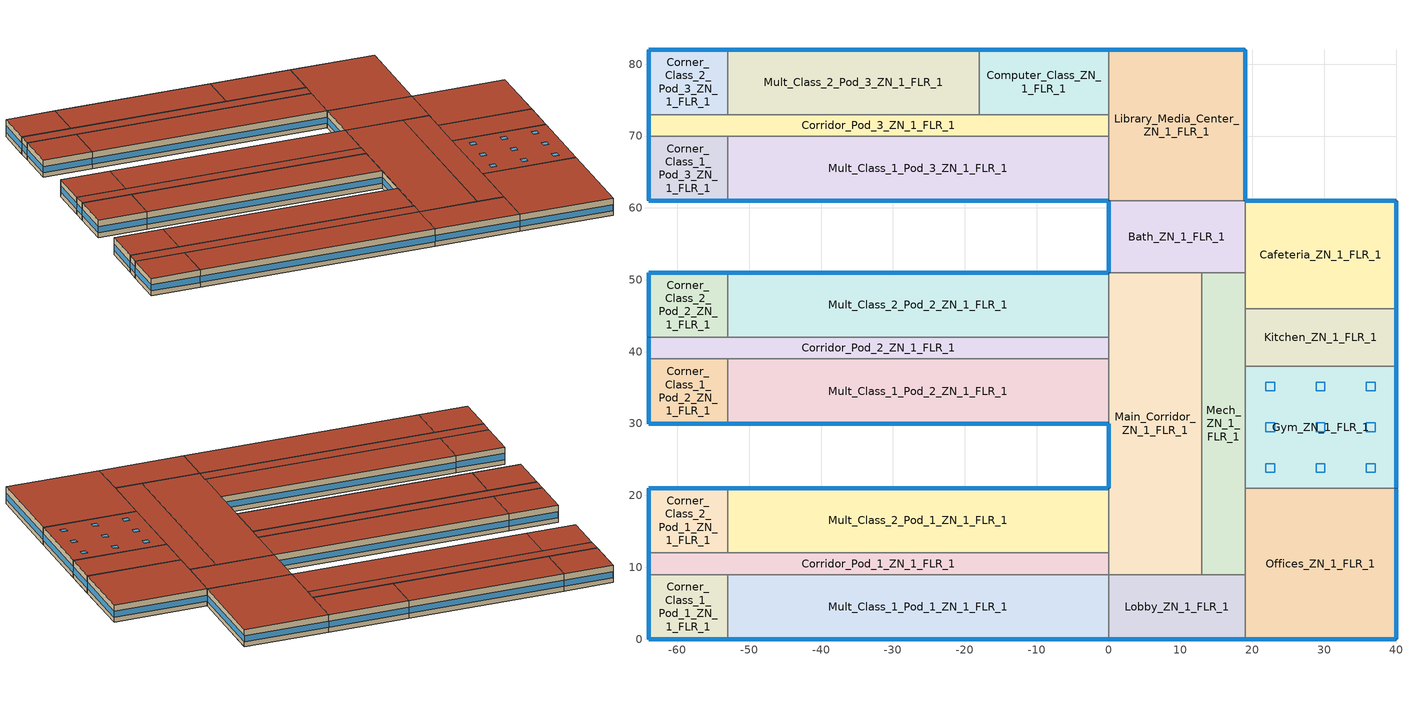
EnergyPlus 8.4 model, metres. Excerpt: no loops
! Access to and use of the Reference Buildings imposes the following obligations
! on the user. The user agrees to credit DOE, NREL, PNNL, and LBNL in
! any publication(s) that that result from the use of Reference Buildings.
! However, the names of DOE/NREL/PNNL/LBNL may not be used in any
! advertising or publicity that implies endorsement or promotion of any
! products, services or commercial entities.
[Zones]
Bath_ZN_1_FLR_1
 floor ground (ext-slab): 0,61 19,61 19,51 0,51 z0
 wall outside (Steel Frame Non-res Ext Wall): 0,61 0,51 z0:4
 wall to Main_Corridor_ZN_1_FLR_1 (int-walls): 0,51 13,51 z0:4
 wall to Mech_ZN_1_FLR_1 (int-walls): 13,51 19,51 z0:4
 wall to Cafeteria_ZN_1_FLR_1 (int-walls): 19,51 19,61 z0:4
 wall to Library_Media_Center_ZN_1_FLR_1 (int-walls): 19,61 0,61 z0:4
 window (Window Non-res Fixed): 0,60.95 0,51.05 z1.1:2.51
 roof outside (IEAD Non-res Roof): 0,51 19,51 19,61 0,61 z4
Cafeteria_ZN_1_FLR_1
 floor ground (ext-slab): 19,61 40,61 40,46 19,46 z0
 wall outside (Steel Frame Non-res Ext Wall): 40,46 40,61 19,61 z0:4
 wall to Kitchen_ZN_1_FLR_1 (int-walls): 19,46 40,46 z0:4
 wall to Mech_ZN_1_FLR_1 (int-walls): 19,51 19,46 z0:4
 window (Window Non-res Fixed): 40,46.05 40,60.95 / 39.95,61 19.05,61 z1.1:2.51
 roof outside (IEAD Non-res Roof): 19,46 40,46 40,61 19,61 z4
Computer_Class_ZN_1_FLR_1
 floor ground (ext-slab): -18,82 0,82 0,73 -18,73 z0
 wall outside (Steel Frame Non-res Ext Wall): 0,82 -18,82 z0:4
 wall to Corridor_Pod_3_ZN_1_FLR_1 (int-walls): -18,73 0,73 z0:4
 wall to Library_Media_Center_ZN_1_FLR_1 (int-walls): 0,73 0,82 z0:4
 wall to Mult_Class_2_Pod_3_ZN_1_FLR_1 (int-walls): -18,82 -18,73 z0:4
 window (Window Non-res Fixed): -0.05,82 -17.95,82 z1.1:2.51
 roof outside (IEAD Non-res Roof): -18,73 0,73 0,82 -18,82 z4
Corner_Class_1_Pod_1_ZN_1_FLR_1
 floor ground (ext-slab): -64,9 -53,9 -53,0 -64,0 z0
 wall outside (Steel Frame Non-res Ext Wall): -64,9 -64,0 -53,0 z0:4
 wall to Mult_Class_1_Pod_1_ZN_1_FLR_1 (int-walls): -53,0 -53,9 z0:4
 wall to Corridor_Pod_1_ZN_1_FLR_1 (int-walls): -53,9 -64,9 z0:4
 window (Window Non-res Fixed): -63.95,0 -53.05,0 z1.1:2.51; -64,8.95 -64,0.05 z1.1:2.52
 roof outside (IEAD Non-res Roof): -64,0 -53,0 -53,9 -64,9 z4
Corner_Class_1_Pod_2_ZN_1_FLR_1
 floor ground (ext-slab): -64,39 -53,39 -53,30 -64,30 z0
 wall outside (Steel Frame Non-res Ext Wall): -64,39 -64,30 -53,30 z0:4
 wall to Mult_Class_1_Pod_2_ZN_1_FLR_1 (int-walls): -53,30 -53,39 z0:4
 wall to Corridor_Pod_2_ZN_1_FLR_1 (int-walls): -53,39 -64,39 z0:4
 window (Window Non-res Fixed): -63.95,30 -53.05,30 z1.1:2.51; -64,38.95 -64,30.05 z1.1:2.52
 roof outside (IEAD Non-res Roof): -64,30 -53,30 -53,39 -64,39 z4
Corner_Class_1_Pod_3_ZN_1_FLR_1
 floor ground (ext-slab): -64,70 -53,70 -53,61 -64,61 z0
 wall outside (Steel Frame Non-res Ext Wall): -64,70 -64,61 -53,61 z0:4
 wall to Mult_Class_1_Pod_3_ZN_1_FLR_1 (int-walls): -53,61 -53,70 z0:4
 wall to Corridor_Pod_3_ZN_1_FLR_1 (int-walls): -53,70 -64,70 z0:4
 window (Window Non-res Fixed): -63.95,61 -53.05,61 z1.1:2.51; -64,69.95 -64,61.05 z1.1:2.52
 roof outside (IEAD Non-res Roof): -64,61 -53,61 -53,70 -64,70 z4
Corner_Class_2_Pod_1_ZN_1_FLR_1
 floor ground (ext-slab): -64,21 -53,21 -53,12 -64,12 z0
 wall outside (Steel Frame Non-res Ext Wall): -53,21 -64,21 -64,12 z0:4
 wall to Corridor_Pod_1_ZN_1_FLR_1 (int-walls): -64,12 -53,12 z0:4
 wall to Mult_Class_2_Pod_1_ZN_1_FLR_1 (int-walls): -53,12 -53,21 z0:4
 window (Window Non-res Fixed): -53.05,21 -63.95,21 z1.1:2.51; -64,20.95 -64,12.05 z1.1:2.52
 roof outside (IEAD Non-res Roof): -64,12 -53,12 -53,21 -64,21 z4
Corner_Class_2_Pod_2_ZN_1_FLR_1
 floor ground (ext-slab): -64,51 -53,51 -53,42 -64,42 z0
 wall outside (Steel Frame Non-res Ext Wall): -53,51 -64,51 -64,42 z0:4
 wall to Corridor_Pod_2_ZN_1_FLR_1 (int-walls): -64,42 -53,42 z0:4
 wall to Mult_Class_2_Pod_2_ZN_1_FLR_1 (int-walls): -53,42 -53,51 z0:4
 window (Window Non-res Fixed): -53.05,51 -63.95,51 z1.1:2.51; -64,50.95 -64,42.05 z1.1:2.52
 roof outside (IEAD Non-res Roof): -64,42 -53,42 -53,51 -64,51 z4
Corner_Class_2_Pod_3_ZN_1_FLR_1
 floor ground (ext-slab): -64,82 -53,82 -53,73 -64,73 z0
 wall outside (Steel Frame Non-res Ext Wall): -53,82 -64,82 -64,73 z0:4
 wall to Corridor_Pod_3_ZN_1_FLR_1 (int-walls): -64,73 -53,73 z0:4
 wall to Mult_Class_2_Pod_3_ZN_1_FLR_1 (int-walls): -53,73 -53,82 z0:4
 window (Window Non-res Fixed): -53.05,82 -63.95,82 z1.1:2.51; -64,81.95 -64,73.05 z1.1:2.52
 roof outside (IEAD Non-res Roof): -64,73 -53,73 -53,82 -64,82 z4
Corridor_Pod_1_ZN_1_FLR_1
 floor ground (ext-slab): -64,12 0,12 0,9 -64,9 z0
 wall outside (Steel Frame Non-res Ext Wall): -64,12 -64,9 z0:4
 wall to Mult_Class_1_Pod_1_ZN_1_FLR_1 (int-walls): -53,9 0,9 z0:4
 wall to Main_Corridor_ZN_1_FLR_1 (int-walls): 0,9 0,12 z0:4
 wall to Mult_Class_2_Pod_1_ZN_1_FLR_1 (int-walls): 0,12 -53,12 z0:4
 window (Window Non-res Fixed): -64,11.95 -64,9.05 z1.1:2.55
 roof outside (IEAD Non-res Roof): -64,9 0,9 0,12 -64,12 z4
Corridor_Pod_2_ZN_1_FLR_1
 floor ground (ext-slab): -64,42 0,42 0,39 -64,39 z0
 wall outside (Steel Frame Non-res Ext Wall): -64,42 -64,39 z0:4
 wall to Mult_Class_1_Pod_2_ZN_1_FLR_1 (int-walls): -53,39 0,39 z0:4
 wall to Main_Corridor_ZN_1_FLR_1 (int-walls): 0,39 0,42 z0:4
 wall to Mult_Class_2_Pod_2_ZN_1_FLR_1 (int-walls): 0,42 -53,42 z0:4
 window (Window Non-res Fixed): -64,41.95 -64,39.05 z1.1:2.55
 roof outside (IEAD Non-res Roof): -64,39 0,39 0,42 -64,42 z4
Corridor_Pod_3_ZN_1_FLR_1
 floor ground (ext-slab): -64,73 0,73 0,70 -64,70 z0
 wall outside (Steel Frame Non-res Ext Wall): -64,73 -64,70 z0:4
 wall to Mult_Class_1_Pod_3_ZN_1_FLR_1 (int-walls): -53,70 0,70 z0:4
 wall to Library_Media_Center_ZN_1_FLR_1 (int-walls): 0,70 0,73 z0:4
 wall to Mult_Class_2_Pod_3_ZN_1_FLR_1 (int-walls): -18,73 -53,73 z0:4
 window (Window Non-res Fixed): -64,72.95 -64,70.05 z1.1:2.55
 roof outside (IEAD Non-res Roof): -64,70 0,70 0,73 -64,73 z4
Gym_ZN_1_FLR_1
 floor ground (ext-slab): 19,38 40,38 40,21 19,21 z0
 wall outside (Steel Frame Non-res Ext Wall): 40,21 40,38 z0:4
 wall to Offices_ZN_1_FLR_1 (int-walls): 19,21 40,21 z0:4
 wall to Kitchen_ZN_1_FLR_1 (int-walls): 40,38 19,38 z0:4
 wall to Mech_ZN_1_FLR_1 (int-walls): 19,38 19,21 z0:4
 window (Window Non-res Fixed): 40,21.05 40,37.95 z1.1:2.51
 roof outside (IEAD Non-res Roof): 19,21 40,21 40,38 19,38 z4
 skylight (Skylight cons 1A2AB): 21.89,23.22 23.11,23.22 23.11,24.44 21.89,24.44 z4; 28.89,23.22 30.11,23.22 30.11,24.44 28.89,24.44 z4; 35.89,23.22 37.11,23.22 37.11,24.44 35.89,24.44 z4; 21.89,28.89 23.11,28.89 23.11,30.11 21.89,30.11 z4; 28.89,28.89 30.11,28.89 30.11,30.11 28.89,30.11 z4; 35.89,28.89 37.11,28.89 37.11,30.11 35.89,30.11 z4; 21.89,34.56 23.11,34.56 23.11,35.78 21.89,35.78 z4; 28.89,34.56 30.11,34.56 30.11,35.78 28.89,35.78 z4; 35.89,34.56 37.11,34.56 37.11,35.78 35.89,35.78 z4
Kitchen_ZN_1_FLR_1
 floor ground (ext-slab): 19,46 40,46 40,38 19,38 z0
 wall outside (Steel Frame Non-res Ext Wall): 40,38 40,46 z0:4
 wall to Mech_ZN_1_FLR_1 (int-walls): 19,46 19,38 z0:4
 window (Window Non-res Fixed): 40,38.05 40,45.95 z1.1:2.52
 roof outside (IEAD Non-res Roof): 19,38 40,38 40,46 19,46 z4
Library_Media_Center_ZN_1_FLR_1
 floor ground (ext-slab): 0,82 19,82 19,61 0,61 z0
 wall outside (Steel Frame Non-res Ext Wall): 19,61 19,82 0,82 z0:4
 wall to Mult_Class_1_Pod_3_ZN_1_FLR_1 (int-walls): 0,70 0,61 z0:4
 window (Window Non-res Fixed): 19,61.05 19,81.95 / 18.95,82 0.05,82 z1.1:2.51
 roof outside (IEAD Non-res Roof): 0,61 19,61 19,82 0,82 z4
Lobby_ZN_1_FLR_1
 floor ground (ext-slab): 0,9 19,9 19,0 0,0 z0
 wall outside (Steel Frame Non-res Ext Wall): 0,0 19,0 z0:4
 wall to Offices_ZN_1_FLR_1 (int-walls): 19,0 19,9 z0:4
 wall to Mech_ZN_1_FLR_1 (int-walls): 19,9 13,9 z0:4
 wall to Main_Corridor_ZN_1_FLR_1 (int-walls): 13,9 0,9 z0:4
 wall to Mult_Class_1_Pod_1_ZN_1_FLR_1 (int-walls): 0,9 0,0 z0:4
 window (Window Non-res Fixed): 0.05,0 18.95,0 z1.1:2.51
 roof outside (IEAD Non-res Roof): 0,0 19,0 19,9 0,9 z4
Main_Corridor_ZN_1_FLR_1
 floor ground (ext-slab): 0,51 13,51 13,9 0,9 z0
 wall outside (Steel Frame Non-res Ext Wall): 0,30 0,21 z0:4
 wall to Mech_ZN_1_FLR_1 (int-walls): 13,9 13,51 z0:4
 wall to Mult_Class_2_Pod_2_ZN_1_FLR_1 (int-walls): 0,51 0,42 z0:4
 wall to Mult_Class_1_Pod_2_ZN_1_FLR_1 (int-walls): 0,39 0,30 z0:4
 wall to Mult_Class_2_Pod_1_ZN_1_FLR_1 (int-walls): 0,21 0,12 z0:4
 window (Window Non-res Fixed): 0,29.95 0,21.05 z1.1:2.52
 roof outside (IEAD Non-res Roof): 0,9 13,9 13,51 0,51 z4
Mech_ZN_1_FLR_1
 floor ground (ext-slab): 13,51 19,51 19,9 13,9 z0
 wall to Offices_ZN_1_FLR_1 (int-walls): 19,9 19,21 z0:4
 roof outside (IEAD Non-res Roof): 13,9 19,9 19,51 13,51 z4
Mult_Class_1_Pod_1_ZN_1_FLR_1
 floor ground (ext-slab): -53,9 0,9 0,0 -53,0 z0
 wall outside (Steel Frame Non-res Ext Wall): -53,0 0,0 z0:4
 window (Window Non-res Fixed): -52.95,0 -0.05,0 z1.1:2.5
 roof outside (IEAD Non-res Roof): -53,0 0,0 0,9 -53,9 z4
Mult_Class_1_Pod_2_ZN_1_FLR_1
 floor ground (ext-slab): -53,39 0,39 0,30 -53,30 z0
 wall outside (Steel Frame Non-res Ext Wall): -53,30 0,30 z0:4
 window (Window Non-res Fixed): -52.95,30 -0.05,30 z1.1:2.5
 roof outside (IEAD Non-res Roof): -53,30 0,30 0,39 -53,39 z4
Mult_Class_1_Pod_3_ZN_1_FLR_1
 floor ground (ext-slab): -53,70 0,70 0,61 -53,61 z0
 wall outside (Steel Frame Non-res Ext Wall): -53,61 0,61 z0:4
 window (Window Non-res Fixed): -52.95,61 -0.05,61 z1.1:2.5
 roof outside (IEAD Non-res Roof): -53,61 0,61 0,70 -53,70 z4
Mult_Class_2_Pod_1_ZN_1_FLR_1
 floor ground (ext-slab): -53,21 0,21 0,12 -53,12 z0
 wall outside (Steel Frame Non-res Ext Wall): 0,21 -53,21 z0:4
 window (Window Non-res Fixed): -0.05,21 -52.95,21 z1.1:2.5
 roof outside (IEAD Non-res Roof): -53,12 0,12 0,21 -53,21 z4
Mult_Class_2_Pod_2_ZN_1_FLR_1
 floor ground (ext-slab): -53,51 0,51 0,42 -53,42 z0
 wall outside (Steel Frame Non-res Ext Wall): 0,51 -53,51 z0:4
 window (Window Non-res Fixed): -0.05,51 -52.95,51 z1.1:2.5
 roof outside (IEAD Non-res Roof): -53,42 0,42 0,51 -53,51 z4
Mult_Class_2_Pod_3_ZN_1_FLR_1
 floor ground (ext-slab): -53,82 -18,82 -18,73 -53,73 z0
 wall outside (Steel Frame Non-res Ext Wall): -18,82 -53,82 z0:4
 window (Window Non-res Fixed): -18.05,82 -52.95,82 z1.1:2.5
 roof outside (IEAD Non-res Roof): -53,73 -18,73 -18,82 -53,82 z4
Offices_ZN_1_FLR_1
 floor ground (ext-slab): 19,21 40,21 40,0 19,0 z0
 wall outside (Steel Frame Non-res Ext Wall): 19,0 40,0 40,21 z0:4
 window (Window Non-res Fixed): 19.05,0 39.95,0 / 40,0.05 40,20.95 z1.1:2.51
 roof outside (IEAD Non-res Roof): 19,0 40,0 40,21 19,21 z4
[Site:Location]
USA FL-MIAMI: Latitude {deg}=25.78; Longitude {deg}=-80.27; Time Zone {hr}=-5; Elevation {m}=2
[SizingPeriod:DesignDay] Day of Month=21; Humidity Condition Type=Wetbulb; Barometric Pressure {Pa}=101301; Rain Indicator=No; Snow Indicator=No; Daylight Saving Time Indicator=No; Solar Model Indicator=ASHRAEClearSky
Name | Month | Day Type | Maximum Dry-Bulb Temperature {C} | Daily Dry-Bulb Temperature Range {deltaC} | Wetbulb or DewPoint at Maximum Dry-Bulb {C} | Wind Speed {m/s} | Wind Direction {deg} | Sky Clearness
MIAMI Ann Htg 99.6% Condns DB | 1 | WinterDesignDay | 8 | 0 | 8 | 4.4 | 340 | 0
MIAMI Ann Clg .4% Condns WB=>MDB | 7 | SummerDesignDay | 30.5 | 6.7 | 26.7 | 4.7 | 140 | 1
[Site:WaterMainsTemperature]
Calculation Method=CORRELATION; Annual Average Outdoor Air Temperature {C}=24.31; Maximum Difference In Monthly Average Outdoor Air Temperatures {deltaC}=8
[Building]
Ref Bldg Primary School New2004_v1.3_5.0: North Axis {deg}=0; Terrain=City; Loads Convergence Tolerance Value=0.04; Temperature Convergence Tolerance Value {deltaC}=0.2; Solar Distribution=FullInteriorAndExterior; Maximum Number of Warmup Days=25; Minimum Number of Warmup Days=6
[Site:GroundTemperature:BuildingSurface]
22.509, 22.645, 22.781, 22.956, 23.052, 23.08, 23.116, 23.108, 23.133, 23.139, 23.077, 22.913
[Construction]
Skylight cons 1A2AB: Skylight Mirastar
Steel Frame Non-res Ext Wall: Wood Siding, Steel Frame NonRes Wall Insulation, 1/2IN Gypsum
IEAD Non-res Roof: Roof Membrane, IEAD NonRes Roof Insulation, Metal Decking
ext-slab: HW CONCRETE, CP02 CARPET PAD
int-walls: 1/2IN Gypsum, 1/2IN Gypsum
Window Non-res Fixed: NonRes Fixed Assembly Window
InteriorFurnishings: Std Wood 6inch
[WindowMaterial:Glazing]
Skylight Mirastar: Optical Data Type=SpectralAverage; Thickness {m}=0.004; Solar Transmittance at Normal Incidence=0.05; Front Side Solar Reflectance at Normal Incidence=0.586; Back Side Solar Reflectance at Normal Incidence=0.448; Visible Transmittance at Normal Incidence=0.029; Front Side Visible Reflectance at Normal Incidence=0.611; Back Side Visible Reflectance at Normal Incidence=0.555; Infrared Transmittance at Normal Incidence=0; Front Side Infrared Hemispherical Emissivity=0.224; Back Side Infrared Hemispherical Emissivity=0.84; Conductivity {W/m-K}=1; Dirt Correction Factor for Solar and Visible Transmittance=1; Solar Diffusing=No
[Material] Thermal Absorptance=0.9
Name | Roughness | Thickness {m} | Conductivity {W/m-K} | Density {kg/m3} | Specific Heat {J/kg-K} | Solar Absorptance | Visible Absorptance
Steel Frame NonRes Wall Insulation | MediumRough | 0.0539159 | 0.049 | 265 | 836.8 | 0.7 | 0.7
IEAD NonRes Roof Insulation | MediumRough | 0.124663 | 0.049 | 265 | 836.8 | 0.7 | 0.7
Std Wood 6inch | MediumSmooth | 0.15 | 0.12 | 540 | 1210 | 0.7 | 0.7
Wood Siding | MediumSmooth | 0.01 | 0.11 | 544.62 | 1210 | 0.78 | 0.78
1/2IN Gypsum | Smooth | 0.0127 | 0.16 | 784.9 | 830 | 0.92 | 0.92
HW CONCRETE | Rough | 0.1016 | 1.311 | 2240 | 836.8 | 0.7 | 0.7
Roof Membrane | VeryRough | 0.0095 | 0.16 | 1121.29 | 1460 | 0.7 | 0.7
Metal Decking | MediumSmooth | 0.0015 | 45.006 | 7680 | 418.4 | 0.7 | 0.3
[WindowMaterial:SimpleGlazingSystem]
NonRes Fixed Assembly Window: U-Factor {W/m2-K}=6.92716; Solar Heat Gain Coefficient=0.25
[Material:NoMass]
CP02 CARPET PAD: Roughness=VeryRough; Thermal Resistance {m2-K/W}=0.2165; Thermal Absorptance=0.9; Solar Absorptance=0.7; Visible Absorptance=0.8
[Zone] Type=1; Multiplier=1; Floor Area {m2}=autocalculate; Part of Total Floor Area=Yes
Bath_ZN_1_FLR_1; Cafeteria_ZN_1_FLR_1; Computer_Class_ZN_1_FLR_1; Corner_Class_1_Pod_1_ZN_1_FLR_1; Corner_Class_1_Pod_2_ZN_1_FLR_1; Corner_Class_1_Pod_3_ZN_1_FLR_1; Corner_Class_2_Pod_1_ZN_1_FLR_1; Corner_Class_2_Pod_2_ZN_1_FLR_1; Corner_Class_2_Pod_3_ZN_1_FLR_1; Corridor_Pod_1_ZN_1_FLR_1; Corridor_Pod_2_ZN_1_FLR_1; Corridor_Pod_3_ZN_1_FLR_1; Gym_ZN_1_FLR_1; Kitchen_ZN_1_FLR_1; Library_Media_Center_ZN_1_FLR_1; Lobby_ZN_1_FLR_1; Main_Corridor_ZN_1_FLR_1; Mech_ZN_1_FLR_1; Mult_Class_1_Pod_1_ZN_1_FLR_1; Mult_Class_1_Pod_2_ZN_1_FLR_1; Mult_Class_1_Pod_3_ZN_1_FLR_1; Mult_Class_2_Pod_1_ZN_1_FLR_1; Mult_Class_2_Pod_2_ZN_1_FLR_1; Mult_Class_2_Pod_3_ZN_1_FLR_1; Offices_ZN_1_FLR_1
[People] Fraction Radiant=0.3; Sensible Heat Fraction=AUTOCALCULATE; Activity Level Schedule=ACTIVITY_SCH; Enable ASHRAE 55 Comfort Warnings=No; Mean Radiant Temperature Calculation Type=ZoneAveraged; Work Efficiency Schedule=WORK_EFF_SCH; Clothing Insulation Calculation Method=ClothingInsulationSchedule; Clothing Insulation Schedule=CLOTHING_SCH; Air Velocity Schedule=AIR_VELO_SCH; Thermal Comfort Model 1 Type=FANGER
Name | Zone or ZoneList | Number of People Schedule | Number of People Calculation Method | Zone Floor Area per Person {m2/person} | Number of People
Bath_ZN_1_FLR_1 People | Bath_ZN_1_FLR_1 | BLDG_OCC_SCH | Area/Person | 10
Cafeteria_ZN_1_FLR_1 People | Cafeteria_ZN_1_FLR_1 | BLDG_OCC_SCH_Cafeteria | Area/Person | 1.39
Computer_Class_ZN_1_FLR_1 People | Computer_Class_ZN_1_FLR_1 | BLDG_OCC_SCH | Area/Person | 3.33
Corner_Class_1_Pod_1_ZN_1_FLR_1 People | Corner_Class_1_Pod_1_ZN_1_FLR_1 | BLDG_OCC_SCH | Area/Person | 4
Corner_Class_1_Pod_2_ZN_1_FLR_1 People | Corner_Class_1_Pod_2_ZN_1_FLR_1 | BLDG_OCC_SCH | Area/Person | 4
Corner_Class_1_Pod_3_ZN_1_FLR_1 People | Corner_Class_1_Pod_3_ZN_1_FLR_1 | BLDG_OCC_SCH | Area/Person | 4
Corner_Class_2_Pod_1_ZN_1_FLR_1 People | Corner_Class_2_Pod_1_ZN_1_FLR_1 | BLDG_OCC_SCH | Area/Person | 4
Corner_Class_2_Pod_2_ZN_1_FLR_1 People | Corner_Class_2_Pod_2_ZN_1_FLR_1 | BLDG_OCC_SCH | Area/Person | 4
Corner_Class_2_Pod_3_ZN_1_FLR_1 People | Corner_Class_2_Pod_3_ZN_1_FLR_1 | BLDG_OCC_SCH | Area/Person | 4
Corridor_Pod_1_ZN_1_FLR_1 People | Corridor_Pod_1_ZN_1_FLR_1 | BLDG_OCC_SCH | Area/Person | 10
Corridor_Pod_2_ZN_1_FLR_1 People | Corridor_Pod_2_ZN_1_FLR_1 | BLDG_OCC_SCH | Area/Person | 10
Corridor_Pod_3_ZN_1_FLR_1 People | Corridor_Pod_3_ZN_1_FLR_1 | BLDG_OCC_SCH | Area/Person | 10
Gym_ZN_1_FLR_1 People | Gym_ZN_1_FLR_1 | BLDG_OCC_SCH_Gym | Area/Person | 3.33
Kitchen_ZN_1_FLR_1 People | Kitchen_ZN_1_FLR_1 | BLDG_OCC_SCH | People |  | 25.2
Library_Media_Center_ZN_1_FLR_1 People | Library_Media_Center_ZN_1_FLR_1 | BLDG_OCC_SCH | Area/Person | 4.35
Main_Corridor_ZN_1_FLR_1 People | Main_Corridor_ZN_1_FLR_1 | BLDG_OCC_SCH | Area/Person | 10
Mult_Class_1_Pod_1_ZN_1_FLR_1 People | Mult_Class_1_Pod_1_ZN_1_FLR_1 | BLDG_OCC_SCH | Area/Person | 4
Mult_Class_1_Pod_2_ZN_1_FLR_1 People | Mult_Class_1_Pod_2_ZN_1_FLR_1 | BLDG_OCC_SCH | Area/Person | 4
Mult_Class_1_Pod_3_ZN_1_FLR_1 People | Mult_Class_1_Pod_3_ZN_1_FLR_1 | BLDG_OCC_SCH | Area/Person | 4
Mult_Class_2_Pod_1_ZN_1_FLR_1 People | Mult_Class_2_Pod_1_ZN_1_FLR_1 | BLDG_OCC_SCH | Area/Person | 4
Mult_Class_2_Pod_2_ZN_1_FLR_1 People | Mult_Class_2_Pod_2_ZN_1_FLR_1 | BLDG_OCC_SCH | Area/Person | 4
Mult_Class_2_Pod_3_ZN_1_FLR_1 People | Mult_Class_2_Pod_3_ZN_1_FLR_1 | BLDG_OCC_SCH | Area/Person | 4
Offices_ZN_1_FLR_1 People | Offices_ZN_1_FLR_1 | BLDG_OCC_SCH_Offices | Area/Person | 20
[Lights] Schedule=BLDG_LIGHT_SCH; Design Level Calculation Method=Watts/Area; Return Air Fraction=0; Fraction Radiant=0.37; Fraction Visible=0.2; Fraction Replaceable=1; Return Air Fraction Calculated from Plenum Temperature=No
Name | Zone or ZoneList | Watts per Zone Floor Area {W/m2}
Bath_ZN_1_FLR_1_Lights | Bath_ZN_1_FLR_1 | 9.68
Cafeteria_ZN_1_FLR_1_Lights | Cafeteria_ZN_1_FLR_1 | 15.06
Computer_Class_ZN_1_FLR_1_Lights | Computer_Class_ZN_1_FLR_1 | 15.06
Corner_Class_1_Pod_1_ZN_1_FLR_1_Lights | Corner_Class_1_Pod_1_ZN_1_FLR_1 | 15.06
Corner_Class_1_Pod_2_ZN_1_FLR_1_Lights | Corner_Class_1_Pod_2_ZN_1_FLR_1 | 15.06
Corner_Class_1_Pod_3_ZN_1_FLR_1_Lights | Corner_Class_1_Pod_3_ZN_1_FLR_1 | 15.06
Corner_Class_2_Pod_1_ZN_1_FLR_1_Lights | Corner_Class_2_Pod_1_ZN_1_FLR_1 | 15.06
Corner_Class_2_Pod_2_ZN_1_FLR_1_Lights | Corner_Class_2_Pod_2_ZN_1_FLR_1 | 15.06
Corner_Class_2_Pod_3_ZN_1_FLR_1_Lights | Corner_Class_2_Pod_3_ZN_1_FLR_1 | 15.06
Corridor_Pod_1_ZN_1_FLR_1_Lights | Corridor_Pod_1_ZN_1_FLR_1 | 5.38
Corridor_Pod_2_ZN_1_FLR_1_Lights | Corridor_Pod_2_ZN_1_FLR_1 | 5.38
Corridor_Pod_3_ZN_1_FLR_1_Lights | Corridor_Pod_3_ZN_1_FLR_1 | 5.38
Gym_ZN_1_FLR_1_Lights | Gym_ZN_1_FLR_1 | 15.06
Kitchen_ZN_1_FLR_1_Lights | Kitchen_ZN_1_FLR_1 | 12.91
Library_Media_Center_ZN_1_FLR_1_Lights | Library_Media_Center_ZN_1_FLR_1 | 13.99
Lobby_ZN_1_FLR_1_Lights | Lobby_ZN_1_FLR_1 | 13.99
Main_Corridor_ZN_1_FLR_1_Lights | Main_Corridor_ZN_1_FLR_1 | 5.38
Mech_ZN_1_FLR_1_Lights | Mech_ZN_1_FLR_1 | 16.14
Mult_Class_1_Pod_1_ZN_1_FLR_1_Lights | Mult_Class_1_Pod_1_ZN_1_FLR_1 | 15.06
Mult_Class_1_Pod_2_ZN_1_FLR_1_Lights | Mult_Class_1_Pod_2_ZN_1_FLR_1 | 15.06
Mult_Class_1_Pod_3_ZN_1_FLR_1_Lights | Mult_Class_1_Pod_3_ZN_1_FLR_1 | 15.06
Mult_Class_2_Pod_1_ZN_1_FLR_1_Lights | Mult_Class_2_Pod_1_ZN_1_FLR_1 | 15.06
Mult_Class_2_Pod_2_ZN_1_FLR_1_Lights | Mult_Class_2_Pod_2_ZN_1_FLR_1 | 15.06
Mult_Class_2_Pod_3_ZN_1_FLR_1_Lights | Mult_Class_2_Pod_3_ZN_1_FLR_1 | 15.06
Offices_ZN_1_FLR_1_Lights | Offices_ZN_1_FLR_1 | 11.84
[ElectricEquipment]
Name | Zone or ZoneList | Schedule | Design Level Calculation Method | Watts per Zone Floor Area {W/m2} | Fraction Latent | Fraction Radiant | Fraction Lost | Design Level {W}
Bath_ZN_1_FLR_1_PlugMisc_Equip | Bath_ZN_1_FLR_1 | BLDG_EQUIP_SCH | Watts/Area | 4 | 0 | 0.5 | 0
Cafeteria_ZN_1_FLR_1_PlugMisc_Equip | Cafeteria_ZN_1_FLR_1 | KITCHEN_ELEC_EQUIP_SCH | Watts/Area | 25.39 | 0 | 0.5 | 0
Computer_Class_ZN_1_FLR_1_PlugMisc_Equip | Computer_Class_ZN_1_FLR_1 | BLDG_EQUIP_SCH | Watts/Area | 20 | 0 | 0.5 | 0
Corner_Class_1_Pod_1_ZN_1_FLR_1_PlugMisc_Equip | Corner_Class_1_Pod_1_ZN_1_FLR_1 | BLDG_EQUIP_SCH | Watts/Area | 15 | 0 | 0.5 | 0
Corner_Class_1_Pod_2_ZN_1_FLR_1_PlugMisc_Equip | Corner_Class_1_Pod_2_ZN_1_FLR_1 | BLDG_EQUIP_SCH | Watts/Area | 15 | 0 | 0.5 | 0
Corner_Class_1_Pod_3_ZN_1_FLR_1_PlugMisc_Equip | Corner_Class_1_Pod_3_ZN_1_FLR_1 | BLDG_EQUIP_SCH | Watts/Area | 15 | 0 | 0.5 | 0
Corner_Class_2_Pod_1_ZN_1_FLR_1_PlugMisc_Equip | Corner_Class_2_Pod_1_ZN_1_FLR_1 | BLDG_EQUIP_SCH | Watts/Area | 15 | 0 | 0.5 | 0
Corner_Class_2_Pod_2_ZN_1_FLR_1_PlugMisc_Equip | Corner_Class_2_Pod_2_ZN_1_FLR_1 | BLDG_EQUIP_SCH | Watts/Area | 15 | 0 | 0.5 | 0
Corner_Class_2_Pod_3_ZN_1_FLR_1_PlugMisc_Equip | Corner_Class_2_Pod_3_ZN_1_FLR_1 | BLDG_EQUIP_SCH | Watts/Area | 15 | 0 | 0.5 | 0
Corridor_Pod_1_ZN_1_FLR_1_PlugMisc_Equip | Corridor_Pod_1_ZN_1_FLR_1 | BLDG_EQUIP_SCH | Watts/Area | 4 | 0 | 0.5 | 0
Corridor_Pod_2_ZN_1_FLR_1_PlugMisc_Equip | Corridor_Pod_2_ZN_1_FLR_1 | BLDG_EQUIP_SCH | Watts/Area | 4 | 0 | 0.5 | 0
Corridor_Pod_3_ZN_1_FLR_1_PlugMisc_Equip | Corridor_Pod_3_ZN_1_FLR_1 | BLDG_EQUIP_SCH | Watts/Area | 4 | 0 | 0.5 | 0
Gym_ZN_1_FLR_1_PlugMisc_Equip | Gym_ZN_1_FLR_1 | BLDG_EQUIP_SCH | Watts/Area | 5 | 0 | 0.5 | 0
Kitchen_ZN_1_FLR_1_ExhFan_Equip | Kitchen_ZN_1_FLR_1 | Kitchen_Exhaust_SCH | EquipmentLevel |  | 0 | 0 | 1 | 576
Kitchen_ZN_1_FLR_1_MiscElec_Equip | Kitchen_ZN_1_FLR_1 | KITCHEN_ELEC_EQUIP_SCH | EquipmentLevel |  | 0.25 | 0.3 | 0.2 | 31996
Library_Media_Center_ZN_1_FLR_1_PlugMisc_Equip | Library_Media_Center_ZN_1_FLR_1 | BLDG_EQUIP_SCH | Watts/Area | 15 | 0 | 0.5 | 0
Lobby_ZN_1_FLR_1_PlugMisc_Equip | Lobby_ZN_1_FLR_1 | BLDG_EQUIP_SCH | Watts/Area | 4 | 0 | 0.5 | 0
Main_Corridor_ZN_1_FLR_1_PlugMisc_Equip | Main_Corridor_ZN_1_FLR_1 | BLDG_EQUIP_SCH | Watts/Area | 4 | 0 | 0.5 | 0
Mech_ZN_1_FLR_1_PlugMisc_Equip | Mech_ZN_1_FLR_1 | BLDG_EQUIP_SCH | Watts/Area | 4 | 0 | 0.5 | 0
Mult_Class_1_Pod_1_ZN_1_FLR_1_PlugMisc_Equip | Mult_Class_1_Pod_1_ZN_1_FLR_1 | BLDG_EQUIP_SCH | Watts/Area | 15 | 0 | 0.5 | 0
Mult_Class_1_Pod_2_ZN_1_FLR_1_PlugMisc_Equip | Mult_Class_1_Pod_2_ZN_1_FLR_1 | BLDG_EQUIP_SCH | Watts/Area | 15 | 0 | 0.5 | 0
Mult_Class_1_Pod_3_ZN_1_FLR_1_PlugMisc_Equip | Mult_Class_1_Pod_3_ZN_1_FLR_1 | BLDG_EQUIP_SCH | Watts/Area | 15 | 0 | 0.5 | 0
Mult_Class_2_Pod_1_ZN_1_FLR_1_PlugMisc_Equip | Mult_Class_2_Pod_1_ZN_1_FLR_1 | BLDG_EQUIP_SCH | Watts/Area | 15 | 0 | 0.5 | 0
Mult_Class_2_Pod_2_ZN_1_FLR_1_PlugMisc_Equip | Mult_Class_2_Pod_2_ZN_1_FLR_1 | BLDG_EQUIP_SCH | Watts/Area | 15 | 0 | 0.5 | 0
Mult_Class_2_Pod_3_ZN_1_FLR_1_PlugMisc_Equip | Mult_Class_2_Pod_3_ZN_1_FLR_1 | BLDG_EQUIP_SCH | Watts/Area | 15 | 0 | 0.5 | 0
Offices_ZN_1_FLR_1_PlugMisc_Equip | Offices_ZN_1_FLR_1 | BLDG_EQUIP_SCH | Watts/Area | 10.8 | 0 | 0.5 | 0
[GasEquipment]
Kitchen_ZN_1_FLR_1_MiscGas_Equip: Zone or ZoneList=Kitchen_ZN_1_FLR_1; Schedule=KITCHEN_GAS_EQUIP_SCH; Design Level Calculation Method=EquipmentLevel; Design Level {W}=160284; Fraction Latent=0.1; Fraction Radiant=0.2; Fraction Lost=0.7
[Exterior:Lights]
Exterior Facade Lighting: Schedule=ALWAYS_ON; Design Level {W}=8575; Control Option=AstronomicalClock
[ZoneInfiltration:DesignFlowRate] Schedule=INFIL_SCH; Design Flow Rate Calculation Method=Flow/ExteriorWallArea; Flow per Exterior Surface Area {m3/s-m2}=0.000302; Constant Term Coefficient=1; Temperature Term Coefficient=0; Velocity Term Coefficient=0; Velocity Squared Term Coefficient=0
Name | Zone or ZoneList
Bath_ZN_1_FLR_1_Infiltration | Bath_ZN_1_FLR_1
Cafeteria_ZN_1_FLR_1_Infiltration | Cafeteria_ZN_1_FLR_1
Computer_Class_ZN_1_FLR_1_Infiltration | Computer_Class_ZN_1_FLR_1
Corner_Class_1_Pod_1_ZN_1_FLR_1_Infiltration | Corner_Class_1_Pod_1_ZN_1_FLR_1
Corner_Class_1_Pod_2_ZN_1_FLR_1_Infiltration | Corner_Class_1_Pod_2_ZN_1_FLR_1
Corner_Class_1_Pod_3_ZN_1_FLR_1_Infiltration | Corner_Class_1_Pod_3_ZN_1_FLR_1
Corner_Class_2_Pod_1_ZN_1_FLR_1_Infiltration | Corner_Class_2_Pod_1_ZN_1_FLR_1
Corner_Class_2_Pod_2_ZN_1_FLR_1_Infiltration | Corner_Class_2_Pod_2_ZN_1_FLR_1
Corner_Class_2_Pod_3_ZN_1_FLR_1_Infiltration | Corner_Class_2_Pod_3_ZN_1_FLR_1
Corridor_Pod_1_ZN_1_FLR_1_Infiltration | Corridor_Pod_1_ZN_1_FLR_1
Corridor_Pod_2_ZN_1_FLR_1_Infiltration | Corridor_Pod_2_ZN_1_FLR_1
Corridor_Pod_3_ZN_1_FLR_1_Infiltration | Corridor_Pod_3_ZN_1_FLR_1
Gym_ZN_1_FLR_1_Infiltration | Gym_ZN_1_FLR_1
Kitchen_ZN_1_FLR_1_Infiltration | Kitchen_ZN_1_FLR_1
Library_Media_Center_ZN_1_FLR_1_Infiltration | Library_Media_Center_ZN_1_FLR_1
Lobby_ZN_1_FLR_1_Infiltration | Lobby_ZN_1_FLR_1
Main_Corridor_ZN_1_FLR_1_Infiltration | Main_Corridor_ZN_1_FLR_1
Mult_Class_1_Pod_1_ZN_1_FLR_1_Infiltration | Mult_Class_1_Pod_1_ZN_1_FLR_1
Mult_Class_1_Pod_2_ZN_1_FLR_1_Infiltration | Mult_Class_1_Pod_2_ZN_1_FLR_1
Mult_Class_1_Pod_3_ZN_1_FLR_1_Infiltration | Mult_Class_1_Pod_3_ZN_1_FLR_1
Mult_Class_2_Pod_1_ZN_1_FLR_1_Infiltration | Mult_Class_2_Pod_1_ZN_1_FLR_1
Mult_Class_2_Pod_2_ZN_1_FLR_1_Infiltration | Mult_Class_2_Pod_2_ZN_1_FLR_1
Mult_Class_2_Pod_3_ZN_1_FLR_1_Infiltration | Mult_Class_2_Pod_3_ZN_1_FLR_1
Offices_ZN_1_FLR_1_Infiltration | Offices_ZN_1_FLR_1
[InternalMass] Construction=InteriorFurnishings
Name | Zone | Surface Area {m2}
Bath_ZN_1_FLR_1 Internal Mass | Bath_ZN_1_FLR_1 | 380
Cafeteria_ZN_1_FLR_1 Internal Mass | Cafeteria_ZN_1_FLR_1 | 630
Computer_Class_ZN_1_FLR_1 Internal Mass | Computer_Class_ZN_1_FLR_1 | 324
Corner_Class_1_Pod_1_ZN_1_FLR_1 Internal Mass | Corner_Class_1_Pod_1_ZN_1_FLR_1 | 198
Corner_Class_1_Pod_2_ZN_1_FLR_1 Internal Mass | Corner_Class_1_Pod_2_ZN_1_FLR_1 | 198
Corner_Class_1_Pod_3_ZN_1_FLR_1 Internal Mass | Corner_Class_1_Pod_3_ZN_1_FLR_1 | 198
Corner_Class_2_Pod_1_ZN_1_FLR_1 Internal Mass | Corner_Class_2_Pod_1_ZN_1_FLR_1 | 198
Corner_Class_2_Pod_2_ZN_1_FLR_1 Internal Mass | Corner_Class_2_Pod_2_ZN_1_FLR_1 | 198
Corner_Class_2_Pod_3_ZN_1_FLR_1 Internal Mass | Corner_Class_2_Pod_3_ZN_1_FLR_1 | 198
Corridor_Pod_1_ZN_1_FLR_1 Internal Mass | Corridor_Pod_1_ZN_1_FLR_1 | 384
Corridor_Pod_2_ZN_1_FLR_1 Internal Mass | Corridor_Pod_2_ZN_1_FLR_1 | 384
Corridor_Pod_3_ZN_1_FLR_1 Internal Mass | Corridor_Pod_3_ZN_1_FLR_1 | 384
Gym_ZN_1_FLR_1 Internal Mass | Gym_ZN_1_FLR_1 | 714
Kitchen_ZN_1_FLR_1 Internal Mass | Kitchen_ZN_1_FLR_1 | 336
Library_Media_Center_ZN_1_FLR_1 Internal Mass | Library_Media_Center_ZN_1_FLR_1 | 798
Lobby_ZN_1_FLR_1 Internal Mass | Lobby_ZN_1_FLR_1 | 342
Main_Corridor_ZN_1_FLR_1 Internal Mass | Main_Corridor_ZN_1_FLR_1 | 1092
Mech_ZN_1_FLR_1 Internal Mass | Mech_ZN_1_FLR_1 | 504
Mult_Class_1_Pod_1_ZN_1_FLR_1 Internal Mass | Mult_Class_1_Pod_1_ZN_1_FLR_1 | 954
Mult_Class_1_Pod_2_ZN_1_FLR_1 Internal Mass | Mult_Class_1_Pod_2_ZN_1_FLR_1 | 954
Mult_Class_1_Pod_3_ZN_1_FLR_1 Internal Mass | Mult_Class_1_Pod_3_ZN_1_FLR_1 | 954
Mult_Class_2_Pod_1_ZN_1_FLR_1 Internal Mass | Mult_Class_2_Pod_1_ZN_1_FLR_1 | 954
Mult_Class_2_Pod_2_ZN_1_FLR_1 Internal Mass | Mult_Class_2_Pod_2_ZN_1_FLR_1 | 954
Mult_Class_2_Pod_3_ZN_1_FLR_1 Internal Mass | Mult_Class_2_Pod_3_ZN_1_FLR_1 | 630
Offices_ZN_1_FLR_1 Internal Mass | Offices_ZN_1_FLR_1 | 882
[ZoneMixing]
Kitchen_ZN_1_FLR_1 Exhaust Fanmixing_0: Zone=Kitchen_ZN_1_FLR_1; Schedule=HVACOperationSchd; Design Flow Rate Calculation Method=Flow/Zone; Design Flow Rate {m3/s}=1.3554; Source Zone=Cafeteria_ZN_1_FLR_1; Delta Temperature {deltaC}=0
[AvailabilityManager:NightCycle] Applicability Schedule=ALWAYS_ON; Fan Schedule=HVACOperationSchd; Control Type=CycleOnAny; Thermostat Tolerance {deltaC}=1; Cycling Run Time {s}=1800
PSZ-AC_1:6 Availability Manager; PSZ-AC_2:5 Availability Manager; PSZ-AC_2:7 Availability Manager; VAV_OTHER Availability Manager; VAV_POD_1 Availability Manager; VAV_POD_2 Availability Manager; VAV_POD_3 Availability Manager
[UtilityCost:Tariff]
Name | Output Meter | Conversion Factor Choice | Monthly Charge or Variable | Group
FPL_GSLD-1_GeneralServiceLargeDemand | Electricity:Facility | kWh | 38.12 | Comm Elect
FPL_GSD-1_GeneralServiceDemand | Electricity:Facility | kWh | 32.54 | Comm Elect
FPL_GS-1_nonDemand | Electricity:Facility | kWh | 8.37 | Comm Elect
FL_EIAMonthlyRateGas | Gas:Facility | MCF | 0 | Comm Gas
[UtilityCost:Charge:Simple] Season=Annual
Name | Tariff | Source Variable | Category Variable | Cost per Unit Value or Variable
Non-fuelEnergyCharge | FPL_GSLD-1_GeneralServiceLargeDemand | totalEnergy | EnergyCharges | 0.0108
fuelEnergyCharge | FPL_GSLD-1_GeneralServiceLargeDemand | totalEnergy | EnergyCharges | 0.04
ConservationEnergyCharge | FPL_GSLD-1_GeneralServiceLargeDemand | totalEnergy | EnergyCharges | 0.0012
EnvironmentalEnergyCharge | FPL_GSLD-1_GeneralServiceLargeDemand | totalEnergy | EnergyCharges | 0.0002
TaxofEightPercent | FPL_GSLD-1_GeneralServiceLargeDemand | SubTotal | Taxes | 0.08
Non-fuelEnergyCharge | FPL_GSD-1_GeneralServiceDemand | totalEnergy | EnergyCharges | 0.0137
fuelEnergyCharge | FPL_GSD-1_GeneralServiceDemand | totalEnergy | EnergyCharges | 0.0401
ConservationEnergyCharge | FPL_GSD-1_GeneralServiceDemand | totalEnergy | EnergyCharges | 0.0013
EnvironmentalEnergyCharge | FPL_GSD-1_GeneralServiceDemand | totalEnergy | EnergyCharges | 0.0002
TaxofEightPercent | FPL_GSD-1_GeneralServiceDemand | SubTotal | Taxes | 0.08
Non-fuelEnergyCharge | FPL_GS-1_nonDemand | totalEnergy | EnergyCharges | 0.0386
fuelEnergyCharge | FPL_GS-1_nonDemand | totalEnergy | EnergyCharges | 0.0409
Conservation | FPL_GS-1_nonDemand | totalEnergy | EnergyCharges | 0.0014
Capacity | FPL_GS-1_nonDemand | totalEnergy | EnergyCharges | 0.0063
Capacity | FPL_GS-1_nonDemand | totalEnergy | EnergyCharges | 0.0002
TaxofEightPercent | FPL_GS-1_nonDemand | SubTotal | Taxes | 0.08
MonthlyRateGasCharge | FL_EIAMonthlyRateGas | totalEnergy | EnergyCharges | FL_MonthlyGasRates
TaxofEightPercent | FL_EIAMonthlyRateGas | SubTotal | Taxes | 0.08
[UtilityCost:Charge:Block] Source Variable=totalDemand; Season=Annual; Category Variable=DemandCharges
Name | Tariff | Block Size 1 Value or Variable | Block 1 Cost per Unit Value or Variable | Block Size 2 Value or Variable | Block 2 Cost per Unit Value or Variable
AnnualDemandBaseCharge | FPL_GSLD-1_GeneralServiceLargeDemand | remaining | 5.81
AnnualDemandCapacityCharge | FPL_GSLD-1_GeneralServiceLargeDemand | remaining | 2.53
AnnualDemandBaseCharge | FPL_GSD-1_GeneralServiceDemand | 10 | 0 | remaining | 5.81
AnnualDemandCapacityCharge | FPL_GSD-1_GeneralServiceDemand | 10 | 0 | remaining | 2.51
[UtilityCost:Qualify] Variable=TotalDemand; Season=Annual; Threshold Test=Count
Name | Tariff | Qualify Type | Threshold Value or Variable | Number of Months
MaxDemand3000kw | FPL_GSLD-1_GeneralServiceLargeDemand | Maximum | 3000 | 1
MinDemand500kw | FPL_GSLD-1_GeneralServiceLargeDemand | Minimum | 500 | 12
MaxDemand500kw | FPL_GSD-1_GeneralServiceDemand | Maximum | 500 | 1
MinDemand20kw | FPL_GSD-1_GeneralServiceDemand | Minimum | 20 | 12
MaxDemand20kw | FPL_GS-1_nonDemand | Maximum | 20 | 1
[UtilityCost:Variable]
FL_MonthlyGasRates: Tariff=FL_EIAMonthlyRateGas; Variable Type=Currency; January Value=11.16; February Value=11.29; March Value=11.27; April Value=11.16; May Value=11.32; June Value=11.63; July Value=11.78; August Value=11.31; September Value=11.34; October Value=11.12; November Value=10.36; December Value=10.74
[ExternalInterface:Schedule] Initial Value=24
Bath_ZN_1_FLR_1_CLGSETP_SCH_BathCorrMechKitchen; Cafeteria_ZN_1_FLR_1_CLGSETP_SCH; Computer_Class_ZN_1_FLR_1_CLGSETP_SCH; Corner_Class_1_Pod_1_ZN_1_FLR_1_CLGSETP_SCH; Corner_Class_1_Pod_2_ZN_1_FLR_1_CLGSETP_SCH; Corner_Class_1_Pod_3_ZN_1_FLR_1_CLGSETP_SCH; Corner_Class_2_Pod_1_ZN_1_FLR_1_CLGSETP_SCH; Corner_Class_2_Pod_2_ZN_1_FLR_1_CLGSETP_SCH; Corner_Class_2_Pod_3_ZN_1_FLR_1_CLGSETP_SCH; Corridor_Pod_1_ZN_1_FLR_1_CLGSETP_SCH_BathCorrMechKitchen; Corridor_Pod_2_ZN_1_FLR_1_CLGSETP_SCH_BathCorrMechKitchen; Corridor_Pod_3_ZN_1_FLR_1_CLGSETP_SCH_BathCorrMechKitchen; Gym_ZN_1_FLR_1_CLGSETP_SCH; Kitchen_ZN_1_FLR_1_CLGSETP_SCH_BathCorrMechKitchen; Library_Media_Center_ZN_1_FLR_1_CLGSETP_SCH; Lobby_ZN_1_FLR_1_CLGSETP_SCH; Main_Corridor_ZN_1_FLR_1_CLGSETP_SCH_BathCorrMechKitchen; Mech_ZN_1_FLR_1_CLGSETP_SCH_BathCorrMechKitchen; Mult_Class_1_Pod_1_ZN_1_FLR_1_CLGSETP_SCH; Mult_Class_1_Pod_2_ZN_1_FLR_1_CLGSETP_SCH; Mult_Class_1_Pod_3_ZN_1_FLR_1_CLGSETP_SCH; Mult_Class_2_Pod_1_ZN_1_FLR_1_CLGSETP_SCH; Mult_Class_2_Pod_2_ZN_1_FLR_1_CLGSETP_SCH; Mult_Class_2_Pod_3_ZN_1_FLR_1_CLGSETP_SCH; Offices_ZN_1_FLR_1_CLGSETP_SCH
[EnergyManagementSystem:Program]
GetTimelag: SET currentMinute = Minute; SET currentMonth = Month; SET currentDayOfMonth = DayOfMonth; Set currentHour = Hour
[EnergyManagementSystem:GlobalVariable]
currentMinute
currentMonth
currentDayOfMonth
currentHour
[EnergyManagementSystem:OutputVariable] Type of Data in Variable=Averaged; Update Frequency=SystemTimestep
Name | EMS Variable
currentMinute | currentMinute
currentHour | currentHour
currentDayOfMonth | currentDayOfMonth
currentMonth | currentMonth
[EnergyManagementSystem:ProgramCallingManager]
Gettime: EndOfSystemTimestepBeforeHVACReporting; GetTimelag
[Schedule:Compact]
ALWAYS_ON: Through: 12/31, For: AllDays, Until: 24:00, 1
BLDG_EQUIP_SCH: Through: 6/30, For: Weekdays SummerDesignDay, Until: 08:00, 0.35, Until: 17:00, 0.95, Until: 24:00, 0.35, For: AllOtherDays, Until: 24:00, 0.35, Through: 9/1, For: Weekdays SummerDesignDay, Until: 08:00, 0.25, Until: 17:00, 0.5, Until: 24:00, 0.25, For: AllOtherDays, Until: 24:00, 0.25, Through: 12/31, For: Weekdays SummerDesignDay, Until: 08:00, 0.35, Until: 17:00, 0.95, Until: 24:00, 0.35, For: AllOtherDays, Until: 24:00, 0.35
BLDG_LIGHT_SCH: Through: 6/30, For: Weekdays SummerDesignDay, Until: 07:00, 0.1773, Until: 21:00, 0.9, Until: 24:00, 0.1773, For: AllOtherDays, Until: 24:00, 0.1773, Through: 9/1, For: Weekdays SummerDesignDay, Until: 08:00, 0.1773, Until: 20:00, 0.5, Until: 24:00, 0.1773, For: AllOtherDays, Until: 24:00, 0.1773, Through: 12/31, For: Weekdays SummerDesignDay, Until: 07:00, 0.1773, Until: 21:00, 0.9, Until: 24:00, 0.1773, For: AllOtherDays, Until: 24:00, 0.1773
BLDG_OCC_SCH: Through: 6/30, For: Weekdays SummerDesignDay, Until: 08:00, 0, Until: 16:00, 0.75, Until: 21:00, 0.15, Until: 24:00, 0, For: AllOtherDays, Until: 24:00, 0, Through: 9/1, For: Weekdays SummerDesignDay, Until: 08:00, 0, Until: 21:00, 0.15, Until: 24:00, 0, For: AllOtherDays, Until: 24:00, 0, Through: 12/31, For: Weekdays SummerDesignDay, Until: 08:00, 0, Until: 16:00, 0.75, Until: 21:00, 0.15, Until: 24:00, 0, For: AllOtherDays, Until: 24:00, 0
BLDG_OCC_SCH_Cafeteria: Through: 6/30, For: Weekdays SummerDesignDay, Until: 07:00, 0, Until: 09:00, 0.15, Until: 11:00, 0.05, Until: 13:00, 0.95, Until: 15:00, 0.15, Until: 24:00, 0, For: AllOtherDays, Until: 24:00, 0, Through: 9/1, For: Weekdays SummerDesignDay, Until: 09:00, 0, Until: 15:00, 0.25, Until: 24:00, 0, For: AllOtherDays, Until: 24:00, 0, Through: 12/31, For: Weekdays SummerDesignDay, Until: 07:00, 0, Until: 09:00, 0.15, Until: 11:00, 0.05, Until: 13:00, 0.95, Until: 15:00, 0.15, Until: 24:00, 0, For: AllOtherDays, Until: 24:00, 0
BLDG_OCC_SCH_Gym: Through: 6/30, For: Weekdays SummerDesignDay, Until: 08:00, 0, Until: 16:00, 0.35, Until: 21:00, 0.95, Until: 24:00, 0, For: AllOtherDays, Until: 24:00, 0, Through: 9/1, For: Weekdays SummerDesignDay, Until: 08:00, 0, Until: 16:00, 0.35, Until: 21:00, 0.35, Until: 24:00, 0, For: AllOtherDays, Until: 24:00, 0, Through: 12/31, For: Weekdays SummerDesignDay, Until: 08:00, 0, Until: 16:00, 0.35, Until: 21:00, 0.95, Until: 24:00, 0, For: AllOtherDays, Until: 24:00, 0
BLDG_OCC_SCH_Offices: Through: 6/30, For: Weekdays SummerDesignDay, Until: 08:00, 0, Until: 17:00, 0.95, Until: 21:00, 0.15, Until: 24:00, 0, For: AllOtherDays, Until: 24:00, 0, Through: 9/1, For: Weekdays SummerDesignDay, Until: 08:00, 0, Until: 17:00, 0.5, Until: 24:00, 0, For: AllOtherDays, Until: 24:00, 0, Through: 12/31, For: Weekdays SummerDesignDay, Until: 08:00, 0, Until: 17:00, 0.95, Until: 21:00, 0.15, Until: 24:00, 0, For: AllOtherDays, Until: 24:00, 0
KITCHEN_ELEC_EQUIP_SCH: Through: 6/30, For: Weekdays SummerDesignDay, Until: 08:00, 0.1, Until: 10:00, 0.15, Until: 13:00, 0.25, Until: 15:00, 0.15, Until: 24:00, 0.1, For: AllOtherDays, Until: 24:00, 0.1, Through: 9/1, For: Weekdays SummerDesignDay, Until: 08:00, 0.1, Until: 10:00, 0.13, Until: 13:00, 0.2, Until: 15:00, 0.13, Until: 24:00, 0.1, For: AllOtherDays, Until: 24:00, 0.1, Through: 12/31, For: Weekdays SummerDesignDay, Until: 08:00, 0.1, Until: 10:00, 0.15, Until: 13:00, 0.25, Until: 15:00, 0.15, Until: 24:00, 0.1, For: AllOtherDays, Until: 24:00, 0.1
KITCHEN_GAS_EQUIP_SCH: Through: 6/30, For: Weekdays SummerDesignDay, Until: 08:00, 0.02, Until: 10:00, 0.15, Until: 13:00, 0.2, Until: 15:00, 0.1, Until: 24:00, 0.02, For: AllOtherDays, Until: 24:00, 0.02, Through: 9/1, For: Weekdays SummerDesignDay, Until: 08:00, 0.02, Until: 10:00, 0.1, Until: 13:00, 0.15, Until: 15:00, 0.1, Until: 24:00, 0.02, For: AllOtherDays, Until: 24:00, 0.02, Through: 12/31, For: Weekdays SummerDesignDay, Until: 08:00, 0.02, Until: 10:00, 0.15, Until: 13:00, 0.2, Until: 15:00, 0.1, Until: 24:00, 0.02, For: AllOtherDays, Until: 24:00, 0.02
Kitchen_Exhaust_SCH; HVACOperationSchd: Through: 12/31, For: Weekdays SummerDesignDay, Until: 06:00, 0, Until: 21:00, 1, Until: 24:00, 0, For: AllOtherDays, Until: 24:00, 0
INFIL_SCH: Through: 12/31, For: AllDays, Until: 07:00, 1, Until: 21:00, 0.5, Until: 24:00, 1
WORK_EFF_SCH: Through: 12/31, For: AllDays, Until: 24:00, 0
CLOTHING_SCH: Through: 04/30, For: AllDays, Until: 24:00, 1.1, Through: 09/30, For: AllDays, Until: 24:00, 0.6, Through: 12/31, For: AllDays, Until: 24:00, 1.1
ACTIVITY_SCH: Through: 12/31, For: AllDays, Until: 24:00, 120
AIR_VELO_SCH: Through: 12/31, For: AllDays, Until: 24:00, 0.2
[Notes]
DOE Commercial Reference Building
Primary School, new construction 90.1-2004
EnergyPlus Version 5.0
ASHRAE Standards 90.1-2004 and 62-1999
Description:  Single story, primary school, 25 zones
Classrooms, gymnasium/multipurpose room, cafeteria, kitchen
Original model developed for the K-12 Advanced Energy Design Guide
Form:         Area = 6,871 m2 (73,959 ft2); Number of Stories = 1; Shape = "E"
Main corridor with three wings for class rooms
Envelope:     Envelope thermal properties vary with climate according to ASHRAE Standard 90.1-2004.
Opaque constructions: steel frame walls; built-up flat roof (insulation above deck); slab-on-grade floor
Windows: window-to-wall ratio = 35%,
Skylights: 4% roof area in gymnasium
Infiltration = 0.4 cfm/ft2 above grade wall area at 0.3 in wc (75 Pa) adjusted to 0.016 in wc (4 Pa).
25% of full value when ventilation system on.
HVAC:         Packaged VAV with hot water re/heat; PSZ-AC and gas furnace in gymnasium, kitchen, and cafeteria
Economizer per 90.1-2004
Exhaust:      restroom exhaust = 283 L/s (600 cfm); Kitchen exhaust 1557 L/s (3300 cfm), 87% make up air from cafeteria
Kitchen exhaust fan modeled as an external load to avoid getting douible the make-up air
Refrigeration: Walk-in cooler and walk-in freezer
Int. gains:   W/m2 (W/ft2)  lights              elec plug          gas plug
Detached Shading:               None
Daylight:                       None
Natural Ventilation:            None
Zonal Equipment:                None
Air Primary Loops:              VAV, CAV
Plant Loops:                    SHWSys1, HeatSys1
System Equipment Autosize:      Yes
Purchased Cooling:              None
Purchased Heating:              None
Coils:                          Coil:Cooling:DX:SingleSpeed; Coil:Cooilng:DX:TwoSpeed
Coil:Heating:Water (PVAV units); Coil:Heating:Gas (PSZ units)
Pumps:                          Yes
Boilers:                        Boiler:HotWater (gas-fired)
Chillers:                       None
Reference citation for the Commercial Reference Buildings:
Deru, M.; Field, K.; Studer, D.; Benne, K.; Griffith, B.; Torcellini, P;
Halverson, M.; Winiarski, D.; Liu, B.; Rosenberg, M.; Huang, J.;
Yazdanian, M.; Crawley, D. (2010).
U.S. Department of Energy Commercial Reference Building Models of the National Building Stock.
Washington, DC: U.S. Department of Energy, Energy Efficiency and
Renewable Energy, Office of Building Technologies.
WeatherFileName=USA_FL_Miami_TMY2.epw
